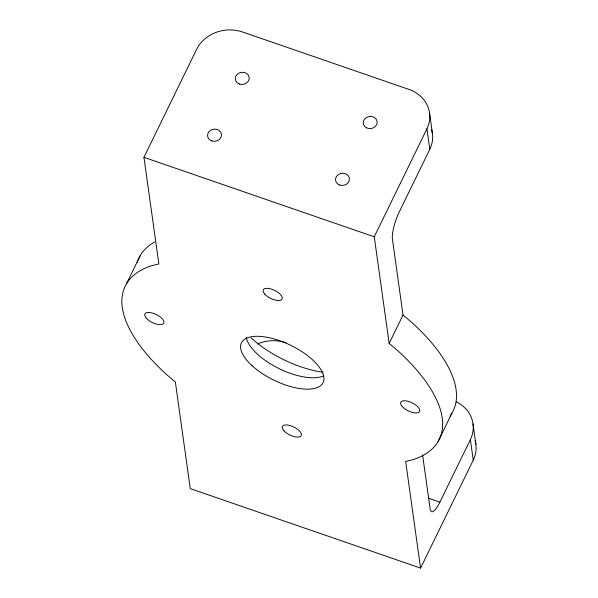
<?xml version="1.0" encoding="UTF-8"?>
<svg xmlns="http://www.w3.org/2000/svg" width="598" height="598" viewBox="0 0 598 598"><rect width="100%" height="100%" fill="white"/><g stroke="black" fill="none" stroke-linecap="round" stroke-linejoin="round"><path stroke-width="0.9" d="M143.946 157.326L196.615 49.342A34.946 30.393 -8 0 1 242.459 31.963L408.8 89.364A34.946 30.393 -8 0 1 426.927 128.824L429.798 149.313L399.3 211.834A20.967 5.232 -71 0 0 392.415 239.133L403.03 315.019L389.163 343.439L397.887 350.817A174.721 74.391 26 0 1 413.106 459.668L405.668 461.477L420.573 568.1L190.261 488.618L175.356 381.995L166.633 374.61A174.721 74.391 26 0 1 151.414 265.759L158.851 263.957L143.946 157.326L374.258 236.808L389.163 343.439M126.455 283.833L140.321 255.421M374.258 236.808L426.927 128.824M438.065 441.593L451.924 413.173M422.599 454.996L430.141 508.943A20.967 5.232 -71 0 0 439.889 502.141L470.379 439.62A34.946 30.393 -8 0 0 456.311 401.849M420.573 568.1L473.25 460.109A34.946 30.393 -8 0 0 475.074 440.532M428.415 498.179L439.889 502.141M403.03 315.019L411.745 322.397A174.721 74.391 26 0 1 450.025 416.021M429.573 113.134L432.436 133.623M473.025 423.93L475.888 444.426M470.379 439.62L473.25 460.109M137.234 262.417A174.721 74.391 26 0 1 154.68 241.943M257.559 343.955A34.946 30.393 -8 0 1 285.911 342.759M431.621 129.729A34.946 30.393 -8 0 1 429.798 149.313M323.025 372.225A66.393 28.27 26 0 1 251.108 337.825M323.6 375.858A45.426 19.345 26 0 1 278.519 368.331A45.426 19.345 26 0 1 246.271 337.332M339.709 185.044A6.989 6.077 -8 0 0 349.411 178.436A6.989 6.077 -8 0 0 338.326 174.609A6.989 6.077 -8 0 0 339.709 185.044M366.611 127.867A6.989 6.077 -8 0 0 377.174 122.403A6.989 6.077 -8 0 0 366.828 117.305A6.989 6.077 -8 0 0 366.611 127.867M211.759 140.889A6.989 6.077 -8 0 0 221.454 134.273A6.989 6.077 -8 0 0 210.376 130.454A6.989 6.077 -8 0 0 211.759 140.889M239.477 84.056A6.989 6.077 -8 0 0 249.179 77.441A6.989 6.077 -8 0 0 238.094 73.614A6.989 6.077 -8 0 0 239.477 84.056M402.26 406.565A10.48 4.463 26 0 0 418.884 412.299A10.48 4.463 26 0 0 409.495 401.744A10.48 4.463 26 0 0 402.26 406.565M264.757 294.104A10.48 4.463 26 0 0 281.381 299.837A10.48 4.463 26 0 0 271.993 289.283A10.48 4.463 26 0 0 264.757 294.104M146.353 318.256A10.48 4.463 26 0 0 162.977 323.989A10.48 4.463 26 0 0 153.589 313.434A10.48 4.463 26 0 0 146.353 318.256M283.856 430.717A10.48 4.463 26 0 0 300.48 436.45A10.48 4.463 26 0 0 291.091 425.896A10.48 4.463 26 0 0 283.856 430.717M252.027 365.655A45.426 19.345 26 0 0 322.247 383.998A45.426 19.345 26 0 0 272.501 338.498A45.426 19.345 26 0 0 252.027 365.655"/></g></svg>
